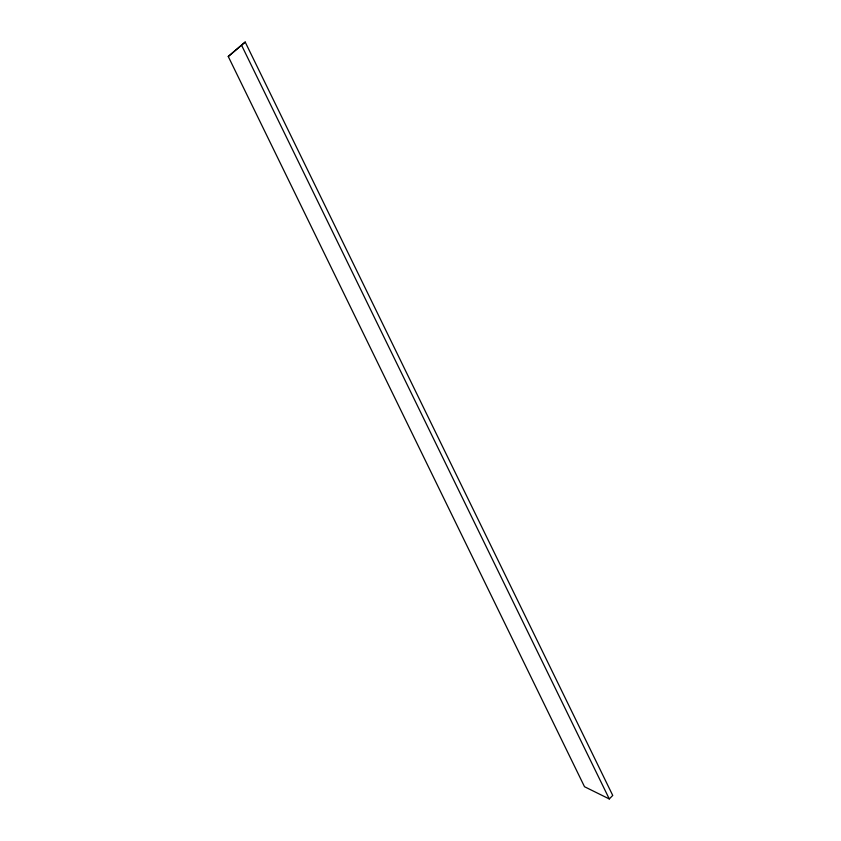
<?xml version="1.0" encoding="UTF-8"?>
<svg xmlns="http://www.w3.org/2000/svg" width="841" height="841" viewBox="0 0 841 841"><rect width="100%" height="100%" fill="white"/><g stroke="black" fill="none" stroke-linecap="round" stroke-linejoin="round"><path stroke-width="1.26" d="M228.258 56.494L245.194 42.05L612.742 795.439L609.283 798.95L584.516 786.724L228.258 56.494L245.194 42.05M241.724 45.561L609.283 798.95"/></g></svg>
